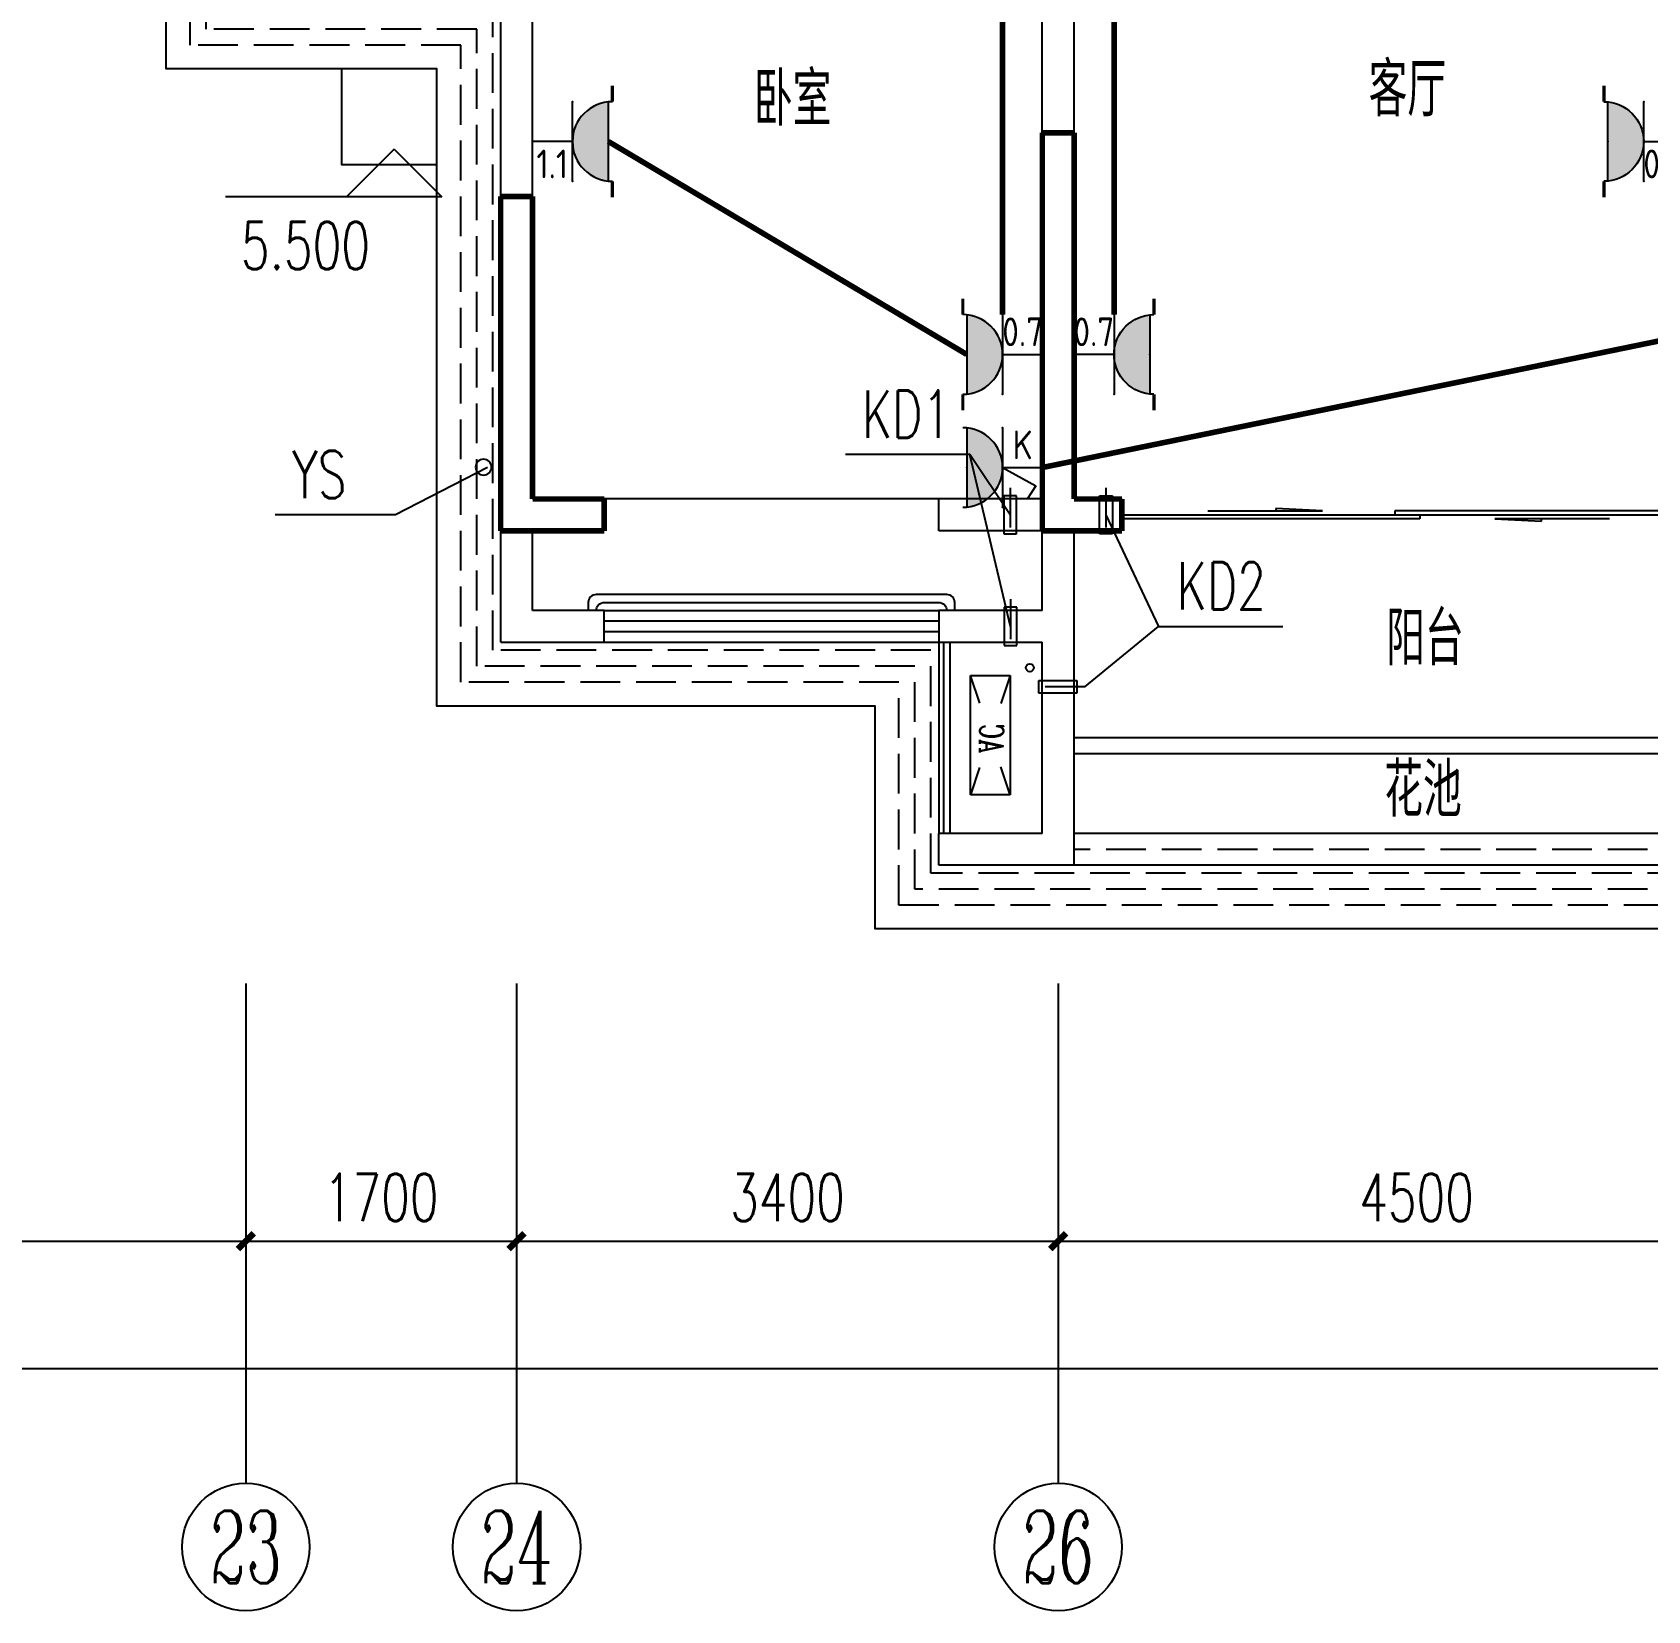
# Model space of a CAD drawing. Extents: x -993182 to -819982, y 169304 to 600104.
# Drawn here: x -953289 to -943148, y 327854 to 337765 of the extents above; entities that cross this region are included whole.
import ezdxf
from ezdxf.enums import TextEntityAlignment as Align

# ---------------------------------------------------------------- set-up
doc = ezdxf.new("R2010")
doc.units = 0
doc.header["$LTSCALE"] = 1000
doc.header["$MEASUREMENT"] = 0
doc.linetypes.add('DASH', pattern=[0.35, 0.25, -0.1])
for name, color, linetype in [('AXIS', 3, 'Continuous'), ('AXIS_TEXT', 7, 'Continuous'), ('DIM_ELEV', 3, 'Continuous'), ('DIM_LEAD', 3, 'Continuous'), ('EQUIP-插座', 3, 'Continuous'), ('kan', 146, 'Continuous'), ('KTIAO', 124, 'Continuous'), ('PUB_TEXT', 7, 'Continuous'), ('WALL', 4, 'Continuous'), ('WINDOW', 2, 'Continuous'), ('WIRE-插座', 5, 'Continuous'), ('冷凝水管', 6, 'Continuous'), ('屋面', 139, 'Continuous'), ('平面看线', 144, 'Continuous'), ('栏杆', 169, 'Continuous'), ('空调、空调洞', 66, 'Continuous'), ('面层', 215, 'Continuous')]:
    doc.layers.add(name, color=color, linetype=linetype)
doc.layers.add('RENDERING', color=125, linetype='Continuous', lineweight=13)
doc.styles.add('_ROMANC', font='romanc__.ttf', dxfattribs={"width": 0.700005})
doc.styles.add('_TCH_AXIS', font='COMPLEX', dxfattribs={"bigfont": 'GBCBIG'})
doc.styles.add('_TCH_DIM', font='SIMPLEX', dxfattribs={"bigfont": 'GBCBIG'})
doc.styles.add('_TCH_DIM_T3', font='SIMPLEX', dxfattribs={"width": 0.705882, "bigfont": 'GBCBIG'})
doc.styles.add('_TCH_LABEL', font='COMPLEX', dxfattribs={"bigfont": 'GBCBIG'})
doc.styles.add('_TEL_ATTDEF', font='GBENOR', dxfattribs={"width": 0.8, "height": 3, "bigfont": 'GBCBIG'})
doc.styles.add('COMPLEX', font='COMPLEX')
doc.styles.add('DIM_FONT', font='simplex_.ttf', dxfattribs={"width": 0.7, "bigfont": 'GBCBIG'})
doc.styles.get("Standard").update_dxf_attribs({"font": 'gbenor.shx', "bigfont": 'gbcbig.shx'})
doc.dimstyles.new('_TCH_ARCH&&100', dxfattribs={"dimtxt": 297.5, "dimasz": 100, "dimexe": 250, "dimexo": 300, "dimgap": 126.25, "dimtad": 1, "dimdec": 0, "dimzin": 0, "dimdsep": 46, "dimtxsty": '_TCH_DIM_T3', "dimblk": 'ARCHTICK', "dimcen": 0.09, "dimclrt": 7, "dimazin": 2, "dimtfac": 1, "dimtdec": 0, "dimtix": 1, "dimtmove": 2, "dimatfit": 3, "dimfxl": 0, "dimtolj": 1, "dimtzin": 0, "dimarcsym": 0})

# ---------------------------------------------------------------- blocks, each defined once
blk = doc.blocks.new('90304092557924')
at = {"layer": 'KTIAO'}
for p, q in [((-375, 125), (-198, 66)), ((-375, 125), (-375, -125)), ((375, 125), (-375, 125)), ((375, 125), (198, 66)), ((375, -125), (375, 125)), ((-203, -68), (-375, -125)), ((200, -67), (375, -125)), ((-375, -125), (375, -125))]:
    blk.add_line(p, q, dxfattribs=at)
at = {"layer": 'KTIAO', "style": '_ROMANC', "width": 0.7}
blk.add_text('AC', height=148.6, dxfattribs=at).set_placement((-113, -66))
at = {"layer": 'KTIAO', "style": 'DIM_FONT', "oblique": 0, "width": 0.6, "flags": 9}
for tag in ['XSIZE', 'YSIZE']:
    blk.add_attdef(tag, (-375, -125), '', height=0.5, dxfattribs=at)
blk = doc.blocks.new('TRHH')
at = {"color": 6}
blk.add_circle((-230201, -471151), 50, dxfattribs=at)
blk = doc.blocks.new('q3')
at = {"color": 3, "const_width": 35}
for points in [[(-488136, -453788), (-488136, -451288)], [(-488136, -451288), (-487936, -451288)], [(-487936, -453588), (-487936, -451288)], [(-491536, -453788), (-491536, -451688)], [(-491536, -451688), (-491336, -451688)], [(-491336, -453588), (-491336, -451688)], [(-491336, -453588), (-490886, -453588)], [(-490886, -453588), (-490886, -453788)], [(-487936, -453588), (-487636, -453588)], [(-487636, -453588), (-487636, -453788)], [(-491536, -453788), (-490886, -453788)], [(-488136, -453788), (-487636, -453788)]]:
    blk.add_lwpolyline(points, dxfattribs=at)
blk = doc.blocks.new('A$C06D6341B')
at = {"layer": '空调、空调洞', "linetype": 'DASH'}
for p, q in [((40, 0), (40, 340)), ((80, 290), (0, 290)), ((0, 290), (0, 50)), ((80, 50), (80, 290)), ((0, 50), (80, 50))]:
    blk.add_line(p, q, dxfattribs=at)
blk = doc.blocks.new('kt')
at = {"layer": 'DIM_LEAD'}
for p, q in [((-410699, -797925), (-411480, -797925)), ((-410444, -799004), (-410699, -797925)), ((-410444, -799004), (-410699, -797925)), ((-410444, -799004), (-410699, -797925)), ((-410444, -799004), (-410699, -797925)), ((-410444, -799004), (-410699, -797925)), ((-410446, -798304), (-410699, -797925)), ((-409844, -798304), (-409515, -799004)), ((-409844, -798304), (-409515, -799004)), ((-409844, -798304), (-409515, -799004)), ((-409844, -798304), (-409515, -799004)), ((-409844, -798304), (-409515, -799004)), ((-409976, -799384), (-409515, -799004)), ((-409515, -799004), (-408734, -799004))]:
    blk.add_line(p, q, dxfattribs=at)
at = {"layer": '冷凝水管'}
blk.add_circle((-410322, -799264, -76424), 25, dxfattribs=at)
at = {"layer": '空调、空调洞', "rotation": 180}
for p in [(-410406, -798134, -76424), (-410404, -798834, -76424)]:
    blk.add_blockref('A$C06D6341B', p, dxfattribs=at)
at = {"layer": '空调、空调洞', "xscale": -1}
for p, rotation in [((-409884, -798134, -76424), 180), ((-409976, -799344, -76424), 90)]:
    blk.add_blockref('A$C06D6341B', p, dxfattribs=dict(at, rotation=rotation))
at = {"layer": 'DIM_LEAD', "color": 7, "style": '_TCH_DIM', "width": 0.705882}
for s, p in [('KD1', (-411375, -797820)), ('KD2', (-409399, -798899))]:
    blk.add_text(s, height=297.5, dxfattribs=at).set_placement(p)
blk = doc.blocks.new('trh')
at = {"layer": 'DIM_LEAD'}
for p, q in [((-222492, -471153), (-223070, -471451)), ((-223070, -471451), (-223824, -471451))]:
    blk.add_line(p, q, dxfattribs=at)
at = {"layer": 'DIM_LEAD', "color": 7, "style": '_TCH_DIM', "width": 0.705882}
blk.add_text('YS', height=297.5, dxfattribs=at).set_placement((-223719, -471346))
blk = doc.blocks.new('$DorLib2D$00000131')
at = {"color": 0, "linetype": 'Continuous'}
for p, q in [((0.15, 0.125), (0.2319, 0.1973)), ((0.2319, 0.1973), (0.2319, 0.125)), ((-0.5, 0.125), (-0.5, 0)), ((0.0192, 0.125), (-0.5, 0.125)), ((0.0192, 0), (0.0192, 0.125)), ((0.35, 0.125), (0.15, 0.125)), ((-0.5, 0), (0.0192, 0)), ((-0.024, 0), (0.5, 0)), ((-0.024, -0.125), (-0.024, 0)), ((0.5, 0), (0.5, -0.125)), ((-0.35, -0.125), (-0.15, -0.125)), ((-0.2319, -0.1973), (-0.2319, -0.125)), ((-0.15, -0.125), (-0.2319, -0.1973)), ((0.5, -0.125), (-0.024, -0.125))]:
    blk.add_line(p, q, dxfattribs=at)
blk = doc.blocks.new('$WINLIB2D$00000001')
at = {"color": 0}
for points in [[(-0.5, 0.5), (-0.5, -0.5)], [(-0.5, 0.5), (0.5, 0.5)], [(0.5, -0.5), (0.5, 0.5)], [(0.5, 0.1667), (-0.5, 0.1667)], [(0.5, -0.1667), (-0.5, -0.1667)], [(-0.5, -0.5), (0.5, -0.5)]]:
    blk.add_lwpolyline(points, dxfattribs=at)
blk = doc.blocks.new('_AXISO')
blk.add_circle((0, 0), 0.5)
at = {"layer": 'AXIS_TEXT', "style": 'COMPLEX', "width": 1.041667}
blk.add_attdef('A', text='', height=0.56, dxfattribs=at).set_placement((-0.25, -0.28), (0.25, -0.28), align=Align.FIT)
blk = doc.blocks.new('_ArchTick')
at = {"color": 0, "linetype": 'ByBlock', "const_width": 0.4}
blk.add_lwpolyline([(-0.5, -0.5), (0.5, 0.5)], dxfattribs=at)
blk = doc.blocks.new('*D842')
at = {"layer": 'AXIS', "color": 0, "lineweight": -2}
for p, q in [((-343309, -412527), (-343309, -415195)), ((-287609, -412527), (-287609, -415195)), ((-343309, -414945), (-287609, -414945))]:
    blk.add_line(p, q, dxfattribs=at)
at = {"layer": 'Defpoints', "color": 0}
for p in [(-343309, -412227), (-287609, -412227), (-287609, -414945)]:
    blk.add_point(p, dxfattribs=at)
at = {"layer": 'AXIS', "color": 0, "lineweight": -2, "xscale": 100, "yscale": 100, "zscale": 100, "rotation": 180}
blk.add_blockref('_ArchTick', (-343309, -414945), dxfattribs=at)
at = {"layer": 'AXIS', "color": 0, "lineweight": -2, "xscale": 100, "yscale": 100, "zscale": 100}
blk.add_blockref('_ArchTick', (-287609, -414945), dxfattribs=at)
at = {"layer": 'AXIS', "color": 7, "insert": (-315459, -414670), "char_height": 297.5, "attachment_point": 5, "style": '_TCH_DIM_T3'}
blk.add_mtext('\\A1;55700', dxfattribs=at)
blk = doc.blocks.new('*D852')
at = {"layer": 'AXIS', "color": 0, "lineweight": -2}
for p, q in [((-317809, -412527), (-317809, -414395)), ((-313109, -412527), (-313109, -414395)), ((-317809, -414145), (-313109, -414145))]:
    blk.add_line(p, q, dxfattribs=at)
at = {"layer": 'Defpoints', "color": 0}
for p in [(-317809, -412227), (-313109, -412227), (-313109, -414145)]:
    blk.add_point(p, dxfattribs=at)
at = {"layer": 'AXIS', "color": 0, "lineweight": -2, "xscale": 100, "yscale": 100, "zscale": 100, "rotation": 180}
blk.add_blockref('_ArchTick', (-317809, -414145), dxfattribs=at)
at = {"layer": 'AXIS', "color": 0, "lineweight": -2, "xscale": 100, "yscale": 100, "zscale": 100}
blk.add_blockref('_ArchTick', (-313109, -414145), dxfattribs=at)
at = {"layer": 'AXIS', "color": 7, "insert": (-315459, -413870), "char_height": 297.5, "attachment_point": 5, "style": '_TCH_DIM_T3'}
blk.add_mtext('\\A1;4700', dxfattribs=at)
blk = doc.blocks.new('*D853')
at = {"layer": 'AXIS', "color": 0, "lineweight": -2}
for p, q in [((-313109, -412527), (-313109, -414395)), ((-311409, -412527), (-311409, -414395)), ((-313109, -414145), (-311409, -414145))]:
    blk.add_line(p, q, dxfattribs=at)
at = {"layer": 'Defpoints', "color": 0}
for p in [(-313109, -412227), (-311409, -412227), (-311409, -414145)]:
    blk.add_point(p, dxfattribs=at)
at = {"layer": 'AXIS', "color": 0, "lineweight": -2, "xscale": 100, "yscale": 100, "zscale": 100, "rotation": 180}
blk.add_blockref('_ArchTick', (-313109, -414145), dxfattribs=at)
at = {"layer": 'AXIS', "color": 0, "lineweight": -2, "xscale": 100, "yscale": 100, "zscale": 100}
blk.add_blockref('_ArchTick', (-311409, -414145), dxfattribs=at)
at = {"layer": 'AXIS', "color": 7, "insert": (-312259, -413870), "char_height": 297.5, "attachment_point": 5, "style": '_TCH_DIM_T3'}
blk.add_mtext('\\A1;1700', dxfattribs=at)
blk = doc.blocks.new('*D854')
at = {"layer": 'AXIS', "color": 0, "lineweight": -2}
for p, q in [((-311409, -412527), (-311409, -414395)), ((-308009, -412527), (-308009, -414395)), ((-311409, -414145), (-308009, -414145))]:
    blk.add_line(p, q, dxfattribs=at)
at = {"layer": 'Defpoints', "color": 0}
for p in [(-311409, -412227), (-308009, -412227), (-308009, -414145)]:
    blk.add_point(p, dxfattribs=at)
at = {"layer": 'AXIS', "color": 0, "lineweight": -2, "xscale": 100, "yscale": 100, "zscale": 100, "rotation": 180}
blk.add_blockref('_ArchTick', (-311409, -414145), dxfattribs=at)
at = {"layer": 'AXIS', "color": 0, "lineweight": -2, "xscale": 100, "yscale": 100, "zscale": 100}
blk.add_blockref('_ArchTick', (-308009, -414145), dxfattribs=at)
at = {"layer": 'AXIS', "color": 7, "insert": (-309709, -413870), "char_height": 297.5, "attachment_point": 5, "style": '_TCH_DIM_T3'}
blk.add_mtext('\\A1;3400', dxfattribs=at)
blk = doc.blocks.new('*D855')
at = {"layer": 'AXIS', "color": 0, "lineweight": -2}
for p, q in [((-308009, -412527), (-308009, -414395)), ((-303509, -412527), (-303509, -414395)), ((-308009, -414145), (-303509, -414145))]:
    blk.add_line(p, q, dxfattribs=at)
at = {"layer": 'Defpoints', "color": 0}
for p in [(-308009, -412227), (-303509, -412227), (-303509, -414145)]:
    blk.add_point(p, dxfattribs=at)
at = {"layer": 'AXIS', "color": 0, "lineweight": -2, "xscale": 100, "yscale": 100, "zscale": 100, "rotation": 180}
blk.add_blockref('_ArchTick', (-308009, -414145), dxfattribs=at)
at = {"layer": 'AXIS', "color": 0, "lineweight": -2, "xscale": 100, "yscale": 100, "zscale": 100}
blk.add_blockref('_ArchTick', (-303509, -414145), dxfattribs=at)
at = {"layer": 'AXIS', "color": 7, "insert": (-305759, -413870), "char_height": 297.5, "attachment_point": 5, "style": '_TCH_DIM_T3'}
blk.add_mtext('\\A1;4500', dxfattribs=at)
blk = doc.blocks.new('$equip$00003134')
h = blk.add_hatch(color=256)
h.dxf.hatch_style = 1
h.paths.add_polyline_path([(-0.498, 0.95, 0.904534), (0.497, 0.95)])
for p, q in [((0.497, 0.95), (-0.498, 0.95)), ((0.5, 0.5), (-0.5, 0.5)), ((0, 0.5), (0, 0))]:
    blk.add_line(p, q)
at = {"const_width": 0.04}
for points in [[(-0.5, 1), (-0.7, 1)], [(0.5, 1), (0.7, 1)]]:
    blk.add_lwpolyline(points, dxfattribs=at)
blk.add_arc((0, 1), 0.5, 180, 0)
for p in [(0, 0.95), (-0.5, 0.5), (0.5, 0.5), (0, 0)]:
    blk.add_point(p)
at = {"color": 7, "style": '_TCH_LABEL'}
blk.add_attdef('$TEXT$', text='', height=0.36, dxfattribs=at).set_placement((0.284, 0.247), align=Align.MIDDLE_CENTER)
at = {"color": 7, "style": '_TCH_LABEL', "flags": 1}
blk.add_attdef('A', text='', height=0.000025, dxfattribs=at).set_placement((0, 0), align=Align.MIDDLE_CENTER)
blk = doc.blocks.new('$equip$00003156')
h = blk.add_hatch(color=256)
h.dxf.hatch_style = 1
h.paths.add_polyline_path([(-0.498, 0.95, 0.904534), (0.497, 0.95)])
for p, q in [((0.497, 0.95), (-0.498, 0.95)), ((0.5, 0.5), (-0.5, 0.5)), ((0, 0.5), (-0.23, 0.084)), ((0, 0.5), (0, 0)), ((-0.23, 0.084), (-0.397, 0.193))]:
    blk.add_line(p, q)
blk.add_arc((0, 1), 0.5, 180, 0)
for p in [(0, 0.95), (-0.5, 0.5), (0.5, 0.5), (0, 0)]:
    blk.add_point(p)
at = {"color": 7, "style": '_TCH_LABEL'}
blk.add_attdef('$TEXT$', text='', height=0.36, dxfattribs=at).set_placement((0.284, 0.247), align=Align.MIDDLE_CENTER)
at = {"color": 7, "style": '_TCH_LABEL', "flags": 1}
blk.add_attdef('A', text='', height=0.000025, dxfattribs=at).set_placement((0, 0), align=Align.MIDDLE_CENTER)
blk = doc.blocks.new('5#、7#楼参照')
at = {"layer": 'AXIS'}
for p, q in [((-313108.8, -414222.9), (-313108.8, -415665)), ((-311408.8, -414222.9), (-311408.8, -415665)), ((-308008.8, -414222.9), (-308008.8, -415665))]:
    blk.add_line(p, q, dxfattribs=at)
at = {"layer": 'DIM_ELEV'}
for p, q in [((-312177.5, -407287.6), (-312477.5, -407587.6)), ((-312177.5, -407287.6), (-311877.5, -407587.6)), ((-311877.5, -407587.6), (-313235.5, -407587.6))]:
    blk.add_line(p, q, dxfattribs=at)
at = {"layer": 'kan'}
blk.add_line((-308758.8, -410384.6), (-308758.8, -411584.6), dxfattribs=at)
at = {"layer": 'kan', "color": 124, "elevation": 0}
for points in [[(-303608.8, -410984.6), (-307908.8, -410984.6), (-307908.8, -410984.6)], [(-303608.8, -411084.6), (-307908.8, -411084.6)]]:
    blk.add_lwpolyline(points, dxfattribs=at)
at = {"layer": 'kan'}
for points in [[(-303608.8, -411584.6), (-307908.8, -411584.6)], [(-303608.8, -411784.6), (-307908.8, -411784.6)]]:
    blk.add_lwpolyline(points, dxfattribs=at)
at = {"layer": 'kan', "linetype": 'DASH'}
blk.add_lwpolyline([(-303608.8, -411684.6), (-307908.8, -411684.6)], dxfattribs=at)
at = {"layer": 'WALL'}
for p, q in [((-308108.8, -409484.6), (-308108.8, -404384.6)), ((-307908.8, -409484.6), (-307908.8, -404384.6)), ((-311308.8, -409484.6), (-311308.8, -406284.6)), ((-311508.8, -409584.6), (-311508.8, -406384.6)), ((-311308.8, -409484.6), (-310858.8, -409484.6)), ((-310858.8, -409484.6), (-310858.8, -409684.6)), ((-308108.8, -409484.6), (-308758.8, -409484.6)), ((-308758.8, -409684.6), (-308758.8, -409484.6)), ((-307608.8, -409484.6), (-307908.8, -409484.6)), ((-307608.8, -409684.6), (-307608.8, -409484.6)), ((-311508.8, -410384.6), (-311508.8, -409584.6)), ((-311308.8, -410184.6), (-311308.8, -409684.6)), ((-311308.8, -409684.6), (-310858.8, -409684.6)), ((-308108.8, -409684.6), (-308758.8, -409684.6)), ((-308108.8, -410184.6), (-308108.8, -409684.6)), ((-307908.8, -409684.6), (-307608.8, -409684.6)), ((-307908.8, -410284.6), (-307908.8, -409684.6)), ((-310858.8, -410184.6), (-311308.8, -410184.6)), ((-310858.8, -410384.6), (-310858.8, -410184.6)), ((-308108.8, -410184.6), (-308758.8, -410184.6)), ((-308758.8, -410184.6), (-308758.8, -410384.6)), ((-307908.8, -411784.6), (-307908.8, -410284.6)), ((-311508.8, -410384.6), (-310858.8, -410384.6)), ((-308758.8, -410384.6), (-308108.8, -410384.6)), ((-308108.8, -411584.6), (-308108.8, -410384.6)), ((-308108.8, -411584.6), (-308758.8, -411584.6)), ((-308758.8, -411784.6), (-308758.8, -411584.6)), ((-307908.8, -411784.6), (-308758.8, -411784.6))]:
    blk.add_line(p, q, dxfattribs=at)
at = {"layer": 'WINDOW'}
blk.add_line((-308758.8, -409484.6), (-310858.8, -409484.6), dxfattribs=at)
at = {"layer": '屋面', "color": 190}
blk.add_lwpolyline([(-296108.8, -395184.6), (-296108.8, -396884.6), (-292308.8, -396884.6), (-292308.8, -398484.6), (-287208.8, -398484.6), (-287208.8, -406784.6), (-288908.8, -406784.6), (-288908.8, -410784.6), (-291658.8, -410784.6), (-291658.8, -412184.6), (-298508.8, -412184.6), (-298508.8, -410084.6), (-302308.8, -410084.6), (-302308.8, -412184.6), (-309158.8, -412184.6), (-309158.8, -410784.6), (-311908.8, -410784.6), (-311908.8, -406784.6), (-313608.8, -406784.6), (-313608.8, -398484.6), (-308508.8, -398484.6), (-308508.8, -396884.6), (-304708.8, -396884.6), (-304708.8, -395184.6)], close=True, dxfattribs=at)
at = {"layer": '屋面', "color": 190, "linetype": 'DASH'}
for points in [[(-296258.8, -395334.6), (-296258.8, -397034.6), (-292458.8, -397034.6), (-292458.8, -398634.6), (-287358.8, -398634.6), (-287358.8, -406634.6), (-289058.8, -406634.6), (-289058.8, -410634.6), (-291808.8, -410634.6), (-291808.8, -412034.6), (-298358.8, -412034.6), (-298358.8, -409934.6), (-302458.8, -409934.6), (-302458.8, -412034.6), (-309008.8, -412034.6), (-309008.8, -410634.6), (-311758.8, -410634.6), (-311758.8, -406634.6), (-313458.8, -406634.6), (-313458.8, -398634.6), (-308358.8, -398634.6), (-308358.8, -397034.6), (-304558.8, -397034.6), (-304558.8, -395334.6)], [(-296358.8, -395434.6), (-296358.8, -397134.6), (-292558.8, -397134.6), (-292558.8, -398734.6), (-287458.8, -398734.6), (-287458.8, -406534.6), (-289158.8, -406534.6), (-289158.8, -410534.6), (-291908.8, -410534.6), (-291908.8, -411934.6), (-298258.8, -411934.6), (-298258.8, -409834.6), (-302558.8, -409834.6), (-302558.8, -411934.6), (-308908.8, -411934.6), (-308908.8, -410534.6), (-311658.8, -410534.6), (-311658.8, -406534.6), (-313358.8, -406534.6), (-313358.8, -398734.6), (-308258.8, -398734.6), (-308258.8, -397134.6), (-304458.8, -397134.6), (-304458.8, -395434.6)], [(-296458.8, -395534.6), (-296458.8, -397234.6), (-292658.8, -397234.6), (-292658.8, -398834.6), (-287558.8, -398834.6), (-287558.8, -406434.6), (-289258.8, -406434.6), (-289258.8, -410434.6), (-292008.8, -410434.6), (-292008.8, -411834.6), (-298158.8, -411834.6), (-298158.8, -409734.6), (-302658.8, -409734.6), (-302658.8, -411834.6), (-308808.8, -411834.6), (-308808.8, -410434.6), (-311558.8, -410434.6), (-311558.8, -406434.6), (-313258.8, -406434.6), (-313258.8, -398834.6), (-308158.8, -398834.6), (-308158.8, -397234.6), (-304358.8, -397234.6), (-304358.8, -395534.6)]]:
    blk.add_lwpolyline(points, close=True, dxfattribs=at)
at = {"layer": '平面看线'}
blk.add_lwpolyline([(-312508.8, -406784.6), (-312508.8, -407384.6), (-311908.8, -407384.6)], dxfattribs=at)
at = {"layer": '栏杆'}
for p, q in [((-308728.8, -410384.6), (-308728.8, -411584.6)), ((-308688.8, -410384.6), (-308688.8, -411584.6))]:
    blk.add_line(p, q, dxfattribs=at)
for points in [[(-308658.8, -410184.6), (-308658.8, -410134.6, 0.4142136), (-308708.8, -410084.6), (-310908.8, -410084.6, 0.4142136), (-310958.8, -410134.6), (-310958.8, -410184.6)], [(-310908.8, -410184.6), (-310908.8, -410184.6, -0.4142136), (-310858.8, -410134.6), (-308758.8, -410134.6, -0.4142136), (-308708.8, -410184.6), (-308708.8, -410184.6)]]:
    blk.add_lwpolyline(points, format="xyb", dxfattribs=at)
at = {"color": 6, "xscale": -1}
blk.add_blockref('TRHH', (-541817.6, 61866.3), dxfattribs=at)
at = {"layer": 'AXIS'}
ref = blk.add_blockref('_AXISO', (-313108.8, -416065), dxfattribs=dict(at, xscale=800, yscale=800, zscale=800))
ref.add_attrib('A', '23', dxfattribs={"layer": 'AXIS_TEXT', "height": 452.55, "style": '_TCH_AXIS', "width": 0.617647}).set_placement((-313335.1, -416291.3), (-312882.5, -416291.3), align=Align.FIT)
ref = blk.add_blockref('_AXISO', (-311408.8, -416065), dxfattribs=dict(at, xscale=800, yscale=800, zscale=800))
ref.add_attrib('A', '24', dxfattribs={"layer": 'AXIS_TEXT', "height": 452.55, "style": '_TCH_AXIS', "width": 0.583333}).set_placement((-311635.1, -416291.3), (-311182.5, -416291.3), align=Align.FIT)
ref = blk.add_blockref('_AXISO', (-308008.8, -416065), dxfattribs=dict(at, xscale=800, yscale=800, zscale=800))
ref.add_attrib('A', '26', dxfattribs={"layer": 'AXIS_TEXT', "height": 452.55, "style": '_TCH_AXIS', "width": 0.617647}).set_placement((-308235.1, -416291.3), (-307782.5, -416291.3), align=Align.FIT)
at = {"layer": 'RENDERING', "xscale": -1, "rotation": 270}
blk.add_blockref('90304092557924', (-308434.9, -410967.6), dxfattribs=at)
at = {"layer": 'WINDOW', "xscale": 3600, "yscale": -200, "zscale": 3600}
blk.add_blockref('$DorLib2D$00000131', (-305808.8, -409584.6), dxfattribs=at)
at = {"layer": 'WINDOW', "xscale": 2100, "yscale": -200, "zscale": 2100, "rotation": 359.9999999999843}
blk.add_blockref('$WINLIB2D$00000001', (-309808.8, -410284.6), dxfattribs=at)
at = {"layer": '面层'}
for name, p in [('kt', (102134.9, 388719.5)), ('trh', (-89100, 61866.3)), ('q3', (180027.2, 44103.1))]:
    blk.add_blockref(name, p, dxfattribs=at)
at = {"layer": 'DIM_ELEV', "color": 7, "style": '_TCH_DIM', "width": 0.705882}
blk.add_text('5.500', height=297.5, dxfattribs=at).set_placement((-313139.5, -408042.6))
at = {"layer": 'AXIS'}
for p1, p2, distance, picture, middle in [((-343308.8, -412227), (-287608.8, -412227), -2718, '*D842', (-315458.8, -414670)), ((-317808.8, -412227), (-313108.8, -412227), -1918, '*D852', (-315458.8, -413870)), ((-313108.8, -412227), (-311408.8, -412227), -1918, '*D853', (-312258.8, -413870)), ((-311408.8, -412227), (-308008.8, -412227), -1918, '*D854', (-309708.8, -413870)), ((-308008.8, -412227), (-303508.8, -412227), -1918, '*D855', (-305758.8, -413870))]:
    dim = blk.add_aligned_dim(p1=p1, p2=p2, distance=distance, dimstyle='_TCH_ARCH&&100', dxfattribs=at)
    dim.commit()
    dim.dimension.update_dxf_attribs({"geometry": picture, "text_midpoint": middle})

msp = doc.modelspace()

# ---------------------------------------------------------------- linework, layer by layer
at = {"layer": 'WIRE-插座', "linetype": 'Continuous', "const_width": 35, "elevation": 0}
for points in [[(-947198, 335992), (-947198, 338216)], [(-946498, 335992), (-946498, 338216)], [(-949673, 337079), (-947423, 335742)], [(-946948, 335032), (-942842, 335875)]]:
    msp.add_lwpolyline(points, dxfattribs=at)

# ---------------------------------------------------------------- block references
at = {"layer": 'EQUIP-插座'}
ref = msp.add_blockref('$equip$00003134', (-950148, 337079, 0), dxfattribs=dict(at, xscale=500, yscale=500, zscale=500, rotation=270))
ref.add_attrib('$TEXT$', '1.1', dxfattribs={"layer": '0', "color": 7, "height": 180, "style": '_TEL_ATTDEF'}).set_placement((-950025, 336938, 0), align=Align.MIDDLE_CENTER)
ref = msp.add_blockref('$equip$00003134', (-942923, 337079, 0), dxfattribs=dict(at, xscale=-500, yscale=500, zscale=500, rotation=89.99999911417834))
ref.add_attrib('$TEXT$', '0.3', dxfattribs={"layer": '0', "color": 7, "height": 180, "rotation": 360, "style": '_TEL_ATTDEF'}).set_placement((-943047, 336938, 0), align=Align.MIDDLE_CENTER)
ref = msp.add_blockref('$equip$00003134', (-946948, 335742, 0), dxfattribs=dict(at, xscale=500, yscale=500, zscale=500, rotation=90))
ref.add_attrib('$TEXT$', '0.7', dxfattribs={"layer": '0', "color": 7, "height": 180, "style": '_TEL_ATTDEF'}).set_placement((-947072, 335884, 0), align=Align.MIDDLE_CENTER)
ref = msp.add_blockref('$equip$00003134', (-946748, 335742, 0), dxfattribs=dict(at, xscale=-500.0000000000003, yscale=500.0000000000001, zscale=500, rotation=269.9999995394175))
ref.add_attrib('$TEXT$', '0.7', dxfattribs={"layer": '0', "color": 7, "height": 180, "rotation": 360, "style": '_TEL_ATTDEF'}).set_placement((-946625, 335884, 0), align=Align.MIDDLE_CENTER)
ref = msp.add_blockref('$equip$00003156', (-946948, 335032, 0), dxfattribs=dict(at, xscale=500, yscale=500, zscale=500, rotation=90))
ref.add_attrib('$TEXT$', 'K', dxfattribs={"layer": '0', "color": 7, "height": 180, "style": '_TEL_ATTDEF'}).set_placement((-947072, 335174, 0), align=Align.MIDDLE_CENTER)
at = {"layer": '面层'}
msp.add_blockref('5#、7#楼参照', (-638840, 744319), dxfattribs=at)

# ---------------------------------------------------------------- texts
at = {"layer": 'PUB_TEXT'}
for s, p in [('客厅', (-944900, 337236, 0)), ('卧室', (-948759, 337177, 0)), ('阳台', (-944789, 333790, 0)), ('花池', (-944802, 332839, 0))]:
    msp.add_text(s, height=337.6, dxfattribs=at).set_placement(p)

doc.saveas('drawing.dxf')
